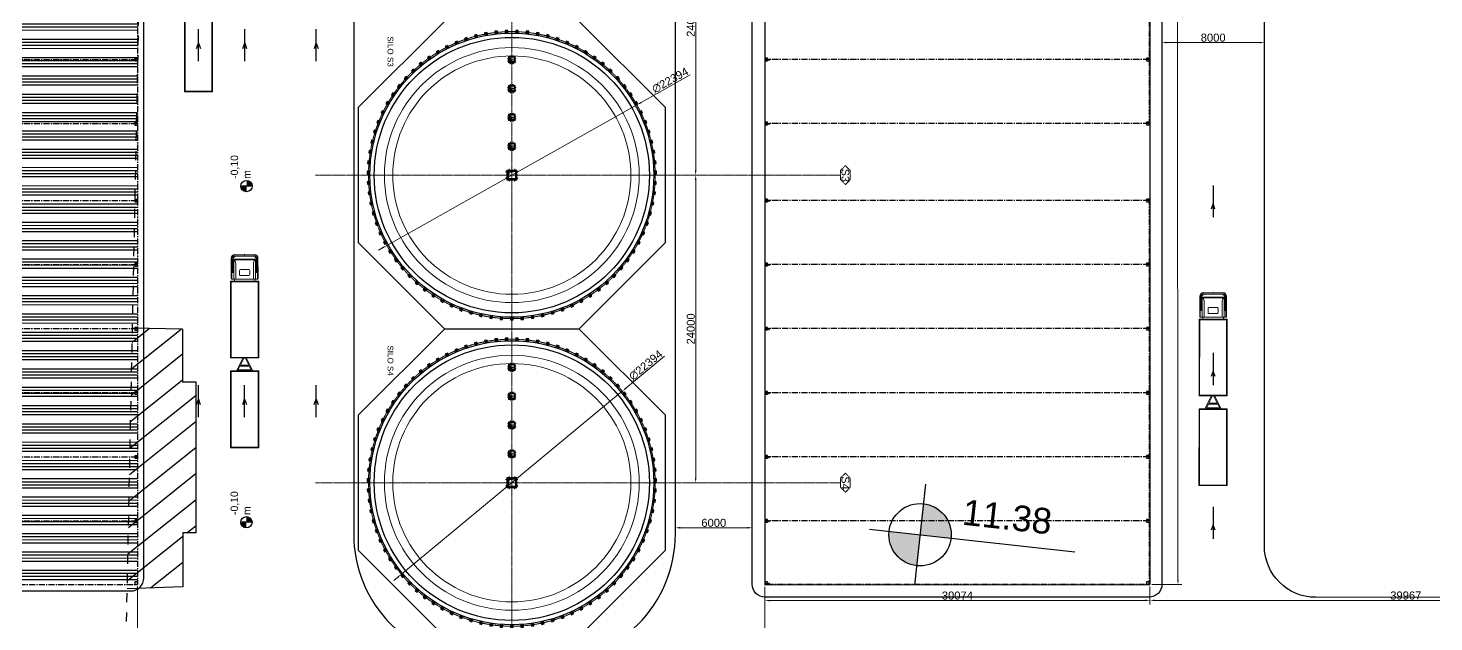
# Model space of a CAD drawing. Header units: millimetres. Extents: x 2640 to 417629, y -244569 to 49807.
# Drawn here: x 91749 to 201534, y -144789 to -98464 of the extents above; entities that cross this region are included whole.
import ezdxf

# ---------------------------------------------------------------- set-up
doc = ezdxf.new("R2010")
doc.units = ezdxf.units.MM
for name, pattern in [('AXES', [50.8, 31.75, -6.35, 6.35, -6.35]), ('CENTER', [50.8, 31.75, -6.35, 6.35, -6.35]), ('DASHED', [15, 7, -8]), ('HIDDEN', [9.525, 6.35, -3.175])]:
    doc.linetypes.add(name, pattern=pattern)
doc.layers.get('Defpoints').update_dxf_attribs({"lineweight": 9})
for name, color, linetype, lineweight in [('1-Footing', 3, 'Continuous', 30), ('1COM-Dimension-C-M', 140, 'Continuous', 18), ('1GEC-Concrete-C-M', 92, 'Continuous', 20), ('1GEC-Wall-C-M', 4, 'Continuous', 30), ('AXE', 1, 'CENTER', 30), ('Axis', 1, 'CENTER', 9), ('Camion_renault', 7, 'Continuous', 18), ('COTA', 140, 'Continuous', 18), ('DESSIN', 5, 'Continuous', 5), ('HATCH', 8, 'Continuous', 5), ('Hidden', 4, 'HIDDEN', 9), ('Maillage', 1, 'Continuous', 5), ('Steel Section', 35, 'Continuous', 13)]:
    doc.layers.add(name, color=color, linetype=linetype, lineweight=lineweight)
doc.layers.add('NIVEAU', color=7, linetype='Continuous')
doc.styles.add('ARIAL_BOLD', font='arial.ttf')
doc.styles.get("Standard").update_dxf_attribs({"font": 'arial.ttf'})
doc.styles.add('TT-1-100', font='arial.ttf', dxfattribs={"height": 300})
doc.styles.add('TT-1-75', font='arial.ttf', dxfattribs={"height": 225})
doc.dimstyles.new('ECHE 250', dxfattribs={"dimscale": 250, "dimtxt": 2.5, "dimasz": 1.5, "dimexe": 1.25, "dimexo": 0.625, "dimgap": 0.25, "dimtad": 1, "dimdec": 0, "dimtxsty": 'ARIAL_BOLD', "dimcen": 2.5, "dimclrd": 4, "dimclre": 4, "dimclrt": 6, "dimadec": 0, "dimazin": 0, "dimtfac": 1, "dimtdec": 0, "dimtmove": 0, "dimatfit": 3, "dimfxl": 1, "dimlwd": 13, "dimlwe": 13, "dimarcsym": 0})

# ---------------------------------------------------------------- blocks, each defined once
blk = doc.blocks.new('*D62')
at = {"color": 4, "lineweight": 13, "transparency": 16777216}
for p, q in [((77608, 6099), (79943, 6361)), ((79674, 5953), (90947, -94578)), ((88965, -95177), (91299, -94916))]:
    blk.add_line(p, q, dxfattribs=at)
at = {"color": 4, "transparency": 16777216}
for points in [[(79736, 5960), (79612, 5947), (79632, 6326)], [(91009, -94571), (90884, -94585), (90988, -94951)]]:
    blk.add_solid(points, dxfattribs=at)
at = {"layer": 'Defpoints', "color": 0, "transparency": 16777216}
for p in [(77453, 6082), (88810, -95195), (90988, -94951)]:
    blk.add_point(p, dxfattribs=at)
at = {"color": 6, "transparency": 16777216, "insert": (85906, -46202), "char_height": 625, "attachment_point": 5, "rotation": 276.39797, "style": 'ARIAL_BOLD'}
blk.add_mtext('101911', dxfattribs=at)
blk = doc.blocks.new('*D64')
at = {"color": 4, "lineweight": 13, "transparency": 16777216}
for p, q in [((128549, -90939), (128704, -92328)), ((128296, -92059), (89319, -96388)), ((88827, -95350), (88981, -96740))]:
    blk.add_line(p, q, dxfattribs=at)
at = {"color": 4, "transparency": 16777216}
for points in [[(128290, -91997), (128303, -92121), (128669, -92017)], [(89312, -96326), (89326, -96450), (88947, -96429)]]:
    blk.add_solid(points, dxfattribs=at)
at = {"layer": 'Defpoints', "color": 0, "transparency": 16777216}
for p in [(128532, -90783), (88810, -95195), (88947, -96429)]:
    blk.add_point(p, dxfattribs=at)
at = {"color": 6, "transparency": 16777216, "insert": (108766, -93844), "char_height": 625, "attachment_point": 5, "rotation": 6.33731, "style": 'ARIAL_BOLD'}
blk.add_mtext('39967', dxfattribs=at)
blk = doc.blocks.new('*D65')
at = {"color": 4, "lineweight": 13, "transparency": 16777216}
for p, q in [((88827, -95350), (88982, -96740)), ((88575, -96471), (59432, -99724)), ((58939, -98687), (59094, -100076))]:
    blk.add_line(p, q, dxfattribs=at)
at = {"color": 4, "transparency": 16777216}
for points in [[(88568, -96409), (88582, -96533), (88947, -96429)], [(59425, -99662), (59439, -99786), (59059, -99765)]]:
    blk.add_solid(points, dxfattribs=at)
at = {"layer": 'Defpoints', "color": 0, "transparency": 16777216}
for p in [(88810, -95195), (58921, -98531), (59059, -99765)]:
    blk.add_point(p, dxfattribs=at)
at = {"color": 6, "transparency": 16777216, "insert": (73961, -97718), "char_height": 625, "attachment_point": 5, "rotation": 6.36943, "style": 'ARIAL_BOLD'}
blk.add_mtext('30074', dxfattribs=at)
blk = doc.blocks.new('hangar 2')
h = blk.add_hatch()
h.set_pattern_fill('ANSI34', color=4, scale=75, angle=135)
h.paths.add_polyline_path([(14.5, -51050), (-185.5, -51050.1), (-185.5, -50950.1), (-14985.5, -50954.3), (-14984.1, -55954.3), (-184.1, -55950.1), (-184.1, -55850.1), (15.9, -55850)])
h.paths.add_polyline_path([(-14985.5, -50954.3), (-29785.5, -50958.5), (-29785.5, -51058.5), (-29985.5, -51058.5), (-29984.1, -55858.5), (-29784.1, -55858.5), (-29784.1, -55958.5), (-14984.1, -55954.3)])
h.paths.add_polyline_path([(-14984.1, -55954.3), (-29784.1, -55958.5), (-29784, -56058.5), (-29984, -56058.5), (-29982.7, -60858.5), (-29782.7, -60858.5), (-29782.6, -60958.5), (-14982.7, -60954.3)])
h.paths.add_polyline_path([(16, -56050), (-184, -56050.1), (-184.1, -55950.1), (-14984.1, -55954.3), (-14982.7, -60954.3), (-182.7, -60950.1), (-182.7, -60850.1), (17.3, -60850)])
h.paths.add_polyline_path([(17.4, -61050), (-182.6, -61050.1), (-182.7, -60950.1), (-14982.7, -60954.3), (-14981.2, -65954.3), (-181.2, -65950.1), (-181.3, -65850.1), (18.7, -65850)])
h.paths.add_polyline_path([(-14982.7, -60954.3), (-29782.6, -60958.5), (-29782.6, -61058.5), (-29982.6, -61058.5), (-29981.3, -65858.5), (-29781.3, -65858.5), (-29781.2, -65958.5), (-14981.2, -65954.3)])
h.paths.add_polyline_path([(-14981.2, -65954.3), (-29781.2, -65958.5), (-29781.2, -66058.5), (-29981.2, -66058.5), (-29979.5, -71858.5), (-29779.5, -71858.5), (-29779.5, -71958.5), (-14979.5, -71954.3)])
h.paths.add_polyline_path([(18.8, -66050), (-181.2, -66050.1), (-181.2, -65950.1), (-14981.2, -65954.3), (-14979.5, -71954.3), (-179.5, -71950.1), (-179.5, -71850.1), (20.5, -71850)])
h.paths.add_polyline_path([(20.5, -72050), (-179.5, -72050.1), (-179.5, -71950.1), (-14979.5, -71954.3), (-14978.1, -76954.3), (-178.1, -76950.1), (-178.1, -76850.1), (21.9, -76850)])
h.paths.add_polyline_path([(-14979.5, -71954.3), (-29779.5, -71958.5), (-29779.5, -72058.5), (-29979.5, -72058.5), (-29978.1, -76858.5), (-29778.1, -76858.5), (-29778.1, -76958.5), (-14978.1, -76954.3)])
h.paths.add_polyline_path([(-14978.1, -76954.3), (-29778.1, -76958.5), (-29778.1, -77058.5), (-29978.1, -77058.5), (-29976.7, -81858.5), (-29776.7, -81858.5), (-29776.7, -81958.5), (-14976.7, -81954.3)])
h.paths.add_polyline_path([(21.9, -77050), (-178.1, -77050.1), (-178.1, -76950.1), (-14978.1, -76954.3), (-14976.7, -81954.3), (-176.7, -81950.1), (-176.7, -81850.1), (23.3, -81850)])
h.paths.add_polyline_path([(23.4, -82050), (-176.6, -82050.1), (-176.7, -81950.1), (-14976.7, -81954.3), (-14975.2, -86954.3), (-175.3, -86950.1), (-175.3, -86850.1), (24.7, -86850)])
h.paths.add_polyline_path([(-14976.7, -81954.3), (-29776.7, -81958.5), (-29776.6, -82058.5), (-29976.6, -82058.5), (-29975.3, -86858.5), (-29775.3, -86858.5), (-29775.2, -86958.5), (-14975.2, -86954.3)])
h.paths.add_polyline_path([(-14975.2, -86954.3), (-29775.2, -86958.5), (-29775.2, -87058.5), (-29975.2, -87058.5), (-29973.9, -91858.5), (-29773.9, -91858.5), (-29773.8, -91958.5), (-14973.8, -91954.3)])
h.paths.add_polyline_path([(26.2, -92050), (-173.8, -92050.1), (-173.8, -91950.1), (-14973.8, -91954.3), (-14972.4, -96954.3), (-172.4, -96950.1), (-172.4, -96850.1), (27.6, -96850)])
h.paths.add_polyline_path([(24.8, -87050), (-175.2, -87050.1), (-175.3, -86950.1), (-14975.2, -86954.3), (-14973.8, -91954.3), (-173.8, -91950.1), (-173.9, -91850.1), (26.1, -91850)])
h.paths.add_polyline_path([(-14973.8, -91954.3), (-29773.8, -91958.5), (-29773.8, -92058.5), (-29973.8, -92058.5), (-29972.4, -96858.5), (-29772.4, -96858.5), (-29772.4, -96958.5), (-14972.4, -96954.3)])
h.paths.add_polyline_path([(-14972.4, -96954.3), (-29772.4, -96958.5), (-29772.4, -97058.5), (-29972.4, -97058.5), (-29971.1, -101708.5), (-29771.1, -101708.5), (-29771, -101908.5), (-14971, -101904.3)])
h.paths.add_polyline_path([(27.6, -97050), (-172.4, -97050.1), (-172.4, -96950.1), (-14972.4, -96954.3), (-14971, -101904.3), (-171, -101900.1), (-171.1, -101700.1), (28.9, -101700)])
for points in [[(-182.7, -60850.1), (-182.6, -61050.1), (17.4, -61050), (17.3, -60850)], [(-181.3, -65850.1), (-181.2, -66050.1), (18.8, -66050), (18.7, -65850)], [(-179.5, -71850.1), (-179.5, -72050.1), (20.5, -72050), (20.5, -71850)], [(-178.1, -76850.1), (-178.1, -77050.1), (21.9, -77050), (21.9, -76850)], [(-176.7, -81850.1), (-176.6, -82050.1), (23.4, -82050), (23.3, -81850)], [(-175.3, -86850.1), (-175.2, -87050.1), (24.8, -87050), (24.7, -86850)], [(-173.9, -91850.1), (-173.8, -92050.1), (26.2, -92050), (26.1, -91850)], [(-172.4, -96850.1), (-172.4, -97050.1), (27.6, -97050), (27.6, -96850)], [(-171.1, -101700.1), (-171, -101900.1), (29, -101900), (28.9, -101700)]]:
    blk.add_lwpolyline(points, close=True)
at = {"layer": 'AXE', "ltscale": 15}
for p, q in [((14.5, -50850), (18.8, -66050)), ((17.3, -60950), (-29982.6, -60958.5)), ((18.8, -65950), (-29981.2, -65958.5)), ((18.8, -66050), (20.5, -71850)), ((20.5, -71950), (-29979.5, -71958.5)), ((20.5, -71850), (29, -101900)), ((21.9, -76950), (-29978.1, -76958.5)), ((23.3, -81950), (-29976.7, -81958.5)), ((24.7, -86950), (-29975.2, -86958.5)), ((26.2, -91950), (-29973.8, -91958.5)), ((27.6, -96950), (-29972.4, -96958.5)), ((-29771, -101908.5), (-171, -101900.1))]:
    blk.add_line(p, q, dxfattribs=at)
blk = doc.blocks.new('cuadrado')
blk.add_line((0, 100), (0, -100))
blk.add_lwpolyline([(-100, -100), (100, -100), (100, 100), (-100, 100)], close=True)
blk = doc.blocks.new('*U81')
at = {"layer": 'Maillage', "linetype": 'CENTER', "lineweight": 0, "ltscale": 1.5}
for p, q in [((-100, 0), (100, 0)), ((0, 100), (0, -100))]:
    blk.add_line(p, q, dxfattribs=at)
at = {"layer": '1GEC-Wall-C-M', "rotation": 180}
blk.add_blockref('cuadrado', (0, 0), dxfattribs=at)
blk = doc.blocks.new('*U82')
at = {"layer": 'DESSIN', "color": 0, "linetype": 'ByBlock', "lineweight": -2, "transparency": 16777216}
for p, rotation in [((1069814, 167003), 107.5862068965482), ((1070593, 167219), 103.4482758620656), ((1071385, 167379), 99.31034482758304), ((1072187, 167481), 95.17241379310043), ((1072995, 167525), 91.03448275861791), ((1073803, 167510), 86.8965517241353), ((1074608, 167437), 82.75862068965277), ((1075406, 167306), 78.62068965517017), ((1076192, 167118), 74.48275862068755), ((1076963, 166874), 70.34482758620494), ((1067598, 166026), 119.9999999999961), ((1068313, 166405), 115.8620689655134), ((1069052, 166731), 111.7241379310308), ((1077714, 166575), 66.20689655172242), ((1078442, 166222), 62.06896551723987), ((1079142, 165818), 57.93103448275718), ((1065645, 164596), 132.4137931034444), ((1066261, 165120), 128.2758620689617), ((1066913, 165597), 124.137931034479), ((1079811, 165364), 53.7931034482744), ((1080446, 164863), 49.65517241379171), ((1065068, 164030), 136.551724137927), ((1081042, 164318), 45.51724137930901), ((1081598, 163731), 41.37931034482649), ((1064044, 162779), 144.8275862068922), ((1064533, 163423), 140.6896551724095), ((1082111, 163106), 37.24137931034377), ((1082576, 162445), 33.103448275861), ((1063211, 161395), 153.1034482758574), ((1063603, 162102), 148.9655172413747), ((1082993, 161752), 28.96551724137829), ((1062872, 160661), 157.24137931034), ((1083359, 161031), 24.82758620689567), ((1083672, 160285), 20.68965517241306), ((1062356, 159130), 165.5172413793052), ((1062586, 159905), 161.3793103448226), ((1083930, 159519), 16.55172413793043), ((1062182, 158340), 169.6551724137878), ((1084132, 158736), 12.41379310344793), ((1062065, 157540), 173.7931034482705), ((1084277, 157941), 8.27586206896533), ((1084365, 157137), 4.1379310344827), ((1062007, 156734), 177.9310344827531), ((1062007, 155925), 182.0689655172358), ((1062065, 155119), 186.2068965517186), ((1084277, 154718), 351.7241379310252), ((1084365, 155521), 355.8620689655078), ((1062182, 154319), 190.3448275862013), ((1084132, 153922), 347.5862068965425), ((1062356, 153529), 194.4827586206839), ((1062586, 152754), 198.6206896551666), ((1083930, 153140), 343.4482758620598), ((1062872, 151998), 202.7586206896495), ((1083359, 151628), 335.1724137930946), ((1083672, 152373), 339.3103448275773), ((1063211, 151264), 206.8965517241321), ((1063603, 150557), 211.0344827586148), ((1082993, 150907), 331.0344827586121), ((1064044, 149880), 215.1724137930973), ((1064533, 149236), 219.3103448275799), ((1082111, 149553), 322.7586206896468), ((1082576, 150214), 326.8965517241293), ((1065068, 148629), 223.4482758620625), ((1081042, 148341), 314.4827586206814), ((1081598, 148928), 318.6206896551641), ((1065645, 148063), 227.5862068965452), ((1066261, 147539), 231.7241379310279), ((1066913, 147062), 235.8620689655107), ((1079811, 147295), 306.2068965517164), ((1080446, 147796), 310.344827586199), ((1067598, 146633), 239.9999999999934), ((1068313, 146254), 244.1379310344761), ((1069052, 145928), 248.2758620689586), ((1077714, 146084), 293.7931034482684), ((1078442, 146437), 297.9310344827509), ((1079142, 146841), 302.0689655172338), ((1069814, 145656), 252.4137931034414), ((1070593, 145439), 256.551724137924), ((1071385, 145280), 260.6896551724068), ((1072187, 145178), 264.8275862068895), ((1072995, 145134), 268.9655172413721), ((1073803, 145149), 273.1034482758549), ((1074608, 145222), 277.2413793103375), ((1075406, 145353), 281.3793103448202), ((1076192, 145541), 285.5172413793028), ((1076963, 145785), 289.6551724137857)]:
    blk.add_blockref('*U81', p, dxfattribs=dict(at, rotation=rotation))
blk.add_blockref('*U81', (1084394, 156329), dxfattribs=at)
blk = doc.blocks.new('*U75')
at = {"layer": 'Maillage', "linetype": 'CENTER', "lineweight": 0, "ltscale": 1.5}
for p, q in [((-100, 0), (100, 0)), ((0, 100), (0, -100))]:
    blk.add_line(p, q, dxfattribs=at)
at = {"layer": '1GEC-Wall-C-M', "rotation": 180}
blk.add_blockref('cuadrado', (0, 0), dxfattribs=at)
blk = doc.blocks.new('*U76')
at = {"layer": 'DESSIN', "color": 0, "linetype": 'ByBlock', "lineweight": -2, "transparency": 16777216}
for p, rotation in [((1069814, 167003), 107.5862068965482), ((1070593, 167219), 103.4482758620656), ((1071385, 167379), 99.31034482758304), ((1072187, 167481), 95.17241379310043), ((1072995, 167525), 91.03448275861791), ((1073803, 167510), 86.8965517241353), ((1074608, 167437), 82.75862068965277), ((1075406, 167306), 78.62068965517017), ((1076192, 167118), 74.48275862068755), ((1076963, 166874), 70.34482758620494), ((1067598, 166026), 119.9999999999961), ((1068313, 166405), 115.8620689655134), ((1069052, 166731), 111.7241379310308), ((1077714, 166575), 66.20689655172242), ((1078442, 166222), 62.06896551723987), ((1079142, 165818), 57.93103448275718), ((1065645, 164596), 132.4137931034444), ((1066261, 165120), 128.2758620689617), ((1066913, 165597), 124.137931034479), ((1079811, 165364), 53.7931034482744), ((1080446, 164863), 49.65517241379171), ((1065068, 164030), 136.551724137927), ((1081042, 164318), 45.51724137930901), ((1081598, 163731), 41.37931034482649), ((1064044, 162779), 144.8275862068922), ((1064533, 163423), 140.6896551724095), ((1082111, 163106), 37.24137931034377), ((1082576, 162445), 33.103448275861), ((1063211, 161395), 153.1034482758574), ((1063603, 162102), 148.9655172413747), ((1082993, 161752), 28.96551724137829), ((1062872, 160661), 157.24137931034), ((1083359, 161031), 24.82758620689567), ((1083672, 160285), 20.68965517241306), ((1062356, 159130), 165.5172413793052), ((1062586, 159905), 161.3793103448226), ((1083930, 159519), 16.55172413793043), ((1062182, 158340), 169.6551724137878), ((1084132, 158736), 12.41379310344793), ((1062065, 157540), 173.7931034482705), ((1084277, 157941), 8.27586206896533), ((1084365, 157137), 4.1379310344827), ((1062007, 156734), 177.9310344827531), ((1062007, 155925), 182.0689655172358), ((1062065, 155119), 186.2068965517186), ((1084277, 154718), 351.7241379310252), ((1084365, 155521), 355.8620689655078), ((1062182, 154319), 190.3448275862013), ((1084132, 153922), 347.5862068965425), ((1062356, 153529), 194.4827586206839), ((1062586, 152754), 198.6206896551666), ((1083930, 153140), 343.4482758620598), ((1062872, 151998), 202.7586206896495), ((1083359, 151628), 335.1724137930946), ((1083672, 152373), 339.3103448275773), ((1063211, 151264), 206.8965517241321), ((1063603, 150557), 211.0344827586148), ((1082993, 150907), 331.0344827586121), ((1064044, 149880), 215.1724137930973), ((1064533, 149236), 219.3103448275799), ((1082111, 149553), 322.7586206896468), ((1082576, 150214), 326.8965517241293), ((1065068, 148629), 223.4482758620625), ((1081042, 148341), 314.4827586206814), ((1081598, 148928), 318.6206896551641), ((1065645, 148063), 227.5862068965452), ((1066261, 147539), 231.7241379310279), ((1066913, 147062), 235.8620689655107), ((1079811, 147295), 306.2068965517164), ((1080446, 147796), 310.344827586199), ((1067598, 146633), 239.9999999999934), ((1068313, 146254), 244.1379310344761), ((1069052, 145928), 248.2758620689586), ((1077714, 146084), 293.7931034482684), ((1078442, 146437), 297.9310344827509), ((1079142, 146841), 302.0689655172338), ((1069814, 145656), 252.4137931034414), ((1070593, 145439), 256.551724137924), ((1071385, 145280), 260.6896551724068), ((1072187, 145178), 264.8275862068895), ((1072995, 145134), 268.9655172413721), ((1073803, 145149), 273.1034482758549), ((1074608, 145222), 277.2413793103375), ((1075406, 145353), 281.3793103448202), ((1076192, 145541), 285.5172413793028), ((1076963, 145785), 289.6551724137857)]:
    blk.add_blockref('*U75', p, dxfattribs=dict(at, rotation=rotation))
blk.add_blockref('*U75', (1084394, 156329), dxfattribs=at)
blk = doc.blocks.new('A$C16EC08FB')
at = {"layer": 'Axis', "ltscale": 0.2}
blk.add_line((0, -45), (0, 96), dxfattribs=at)
at = {"layer": 'Hidden', "ltscale": 0.25}
for p, q in [((-20, -45), (-20, 47)), ((-20, 47), (0, 47)), ((-20, 37), (0, 37)), ((-20, 31), (20, 31)), ((0, 31), (0, 65)), ((0, 65), (20, 65)), ((0, 62), (20, 62)), ((20, -45), (20, 65))]:
    blk.add_line(p, q, dxfattribs=at)
blk = doc.blocks.new('A$C3AE8779B')
at = {"layer": 'HATCH', "lineweight": 0}
h = blk.add_hatch(dxfattribs=at)
h.set_pattern_fill('DOTS', color=256, scale=200)
h.set_pattern_definition([(0, (-1009830.216, -163579.804), (6.25, 12.5), [0, -12.5])])
h.paths.add_polyline_path([(60, 654), (133, 148), (669, 75), (60, 75)])
at = {"layer": '1GEC-Concrete-C-M', "lineweight": 13}
blk.add_line((0, 0), (700, 0), dxfattribs=at)
at = {"layer": 'COTA', "lineweight": 13}
blk.add_lwpolyline([(0, 700), (700, 700), (700, 0), (0, 0)], close=True, dxfattribs=at)
at = {"layer": 'HATCH', "lineweight": 0}
blk.add_lwpolyline([(60, 654), (133, 148), (669, 75), (60, 75)], close=True, dxfattribs=at)
at = {"layer": 'Hidden', "lineweight": 13, "ltscale": 0.5}
blk.add_lwpolyline([(-5, -5), (705, -5), (705, 705), (-5, 705)], close=True, dxfattribs=at)
at = {"layer": 'Steel Section', "lineweight": 13}
for p, q in [((0, 700), (-50, 750)), ((-50, -50), (0, 0))]:
    blk.add_line(p, q, dxfattribs=at)
for points in [[(-50, -50), (750, -50), (750, 750), (-50, 750)], [(0, 0), (700, 0), (700, 700), (0, 700)]]:
    blk.add_lwpolyline(points, close=True, dxfattribs=at)
at = {"layer": '1COM-Dimension-C-M', "lineweight": 13, "xscale": -1}
for p, rotation in [((-50, 574), 90), ((90, -50), 180), ((590, -50), 180)]:
    blk.add_blockref('A$C16EC08FB', p, dxfattribs=dict(at, rotation=rotation))
at = {"layer": '1COM-Dimension-C-M', "lineweight": 0, "xscale": -1, "rotation": 90}
blk.add_blockref('A$C16EC08FB', (-50, 152), dxfattribs=at)
at = {"layer": '1COM-Dimension-C-M', "lineweight": 13}
for p in [(90, 750), (590, 750)]:
    blk.add_blockref('A$C16EC08FB', p, dxfattribs=at)
at = {"layer": '1COM-Dimension-C-M', "lineweight": 13, "rotation": 270}
for p in [(750, 574), (750, 152)]:
    blk.add_blockref('A$C16EC08FB', p, dxfattribs=at)
blk = doc.blocks.new('A$C21FA10A6')
at = {"layer": 'HATCH', "lineweight": 0}
h = blk.add_hatch(dxfattribs=at)
h.set_pattern_fill('DOTS', color=256, scale=200)
h.set_pattern_definition([(0, (-1009880.216, -163629.804), (6.25, 12.5), [0, -12.5])])
h.paths.add_polyline_path([(60, 349), (108, 116), (375, 75), (60, 75)])
at = {"layer": '1GEC-Concrete-C-M', "lineweight": 13}
blk.add_line((0, 0), (400, 0), dxfattribs=at)
at = {"layer": 'COTA', "lineweight": 13}
blk.add_lwpolyline([(0, 400), (400, 400), (400, 0), (0, 0)], close=True, dxfattribs=at)
blk.add_lwpolyline([(0, 400), (400, 400), (400, 0), (0, 0)], close=True, dxfattribs=at)
at = {"layer": 'HATCH', "lineweight": 0}
blk.add_lwpolyline([(60, 349), (108, 116), (375, 75), (60, 75)], close=True, dxfattribs=at)
at = {"layer": 'Hidden', "lineweight": 13, "ltscale": 0.5}
blk.add_lwpolyline([(-5, -5), (405, -5), (405, 405), (-5, 405)], close=True, dxfattribs=at)
at = {"layer": 'Steel Section', "lineweight": 13}
for p, q in [((0, 400), (-50, 450)), ((-50, -50), (0, 0))]:
    blk.add_line(p, q, dxfattribs=at)
for points in [[(-50, -50), (450, -50), (450, 450), (-50, 450)], [(0, 0), (400, 0), (400, 400), (0, 400)]]:
    blk.add_lwpolyline(points, close=True, dxfattribs=at)
at = {"layer": '1COM-Dimension-C-M', "lineweight": 13, "xscale": -1}
for p, rotation in [((-50, 311), 90), ((-50, 95), 90), ((90, -50), 180), ((290, -50), 180)]:
    blk.add_blockref('A$C16EC08FB', p, dxfattribs=dict(at, rotation=rotation))
at = {"layer": '1COM-Dimension-C-M', "lineweight": 13}
for p in [(90, 450), (290, 450)]:
    blk.add_blockref('A$C16EC08FB', p, dxfattribs=at)
at = {"layer": '1COM-Dimension-C-M', "lineweight": 13, "rotation": 270}
for p in [(450, 311), (450, 95)]:
    blk.add_blockref('A$C16EC08FB', p, dxfattribs=at)
blk = doc.blocks.new('ssdd')
for centre in [(2211109, -101484, 0), (2235109, -101484, 0)]:
    blk.add_circle(centre, 11084)
at = {"layer": '1-Footing', "ltscale": 1.5, "elevation": 0}
for points in [[(2216375, -89494), (2205842, -89494), (2199119, -96217), (2199119, -106750), (2205842, -113474), (2216375, -113474), (2223099, -106750), (2223099, -96217)], [(2240375, -89494), (2229842, -89494), (2223119, -96217), (2223119, -106750), (2229842, -113474), (2240375, -113474), (2247099, -106750), (2247099, -96217)]]:
    blk.add_lwpolyline(points, close=True, dxfattribs=at)
at = {"layer": '1-Footing', "ltscale": 1.5}
for centre in [(2211109, -101484, 0), (2235109, -101484, 0)]:
    blk.add_circle(centre, 10750, dxfattribs=at)
at = {"layer": '1-Footing', "lineweight": 15, "ltscale": 1.5}
for centre, radius in [((2211109, -101484, 0), 9950), ((2211109, -101484, 0), 9300), ((2235109, -101484, 0), 9950), ((2235109, -101484, 0), 9300)]:
    blk.add_circle(centre, radius, dxfattribs=at)
at = {"layer": '1GEC-Wall-C-M'}
for points in [[(2201909, -101683), (2202309, -101683), (2202309, -101283), (2201909, -101283)], [(2204159, -101683), (2204559, -101683), (2204559, -101283), (2204159, -101283)], [(2206409, -101683), (2206809, -101683), (2206809, -101283), (2206409, -101283)], [(2208659, -101683), (2209059, -101683), (2209059, -101283), (2208659, -101283)], [(2211459, -101834), (2210759, -101834), (2210759, -101134), (2211459, -101134)], [(2211409, -101784), (2210809, -101784), (2210809, -101184), (2211409, -101184)]]:
    blk.add_lwpolyline(points, close=True, dxfattribs=at)
at = {"layer": '1GEC-Wall-C-M', "elevation": 0}
for points in [[(2225909, -101683), (2226309, -101683), (2226309, -101283), (2225909, -101283)], [(2228159, -101683), (2228559, -101683), (2228559, -101283), (2228159, -101283)], [(2230409, -101683), (2230809, -101683), (2230809, -101283), (2230409, -101283)], [(2232659, -101683), (2233059, -101683), (2233059, -101283), (2232659, -101283)], [(2235459, -101834), (2234759, -101834), (2234759, -101134), (2235459, -101134)], [(2235409, -101784), (2234809, -101784), (2234809, -101184), (2235409, -101184)]]:
    blk.add_lwpolyline(points, close=True, dxfattribs=at)
at = {"layer": 'Maillage', "linetype": 'CENTER', "lineweight": 0, "ltscale": 1.5}
for p, q in [((2210367, -75432, 0), (2210742, -75057, 0)), ((2210742, -75807, 0), (2210367, -75432, 0)), ((2210742, -75057, 0), (2211475, -75057, 0)), ((2211850, -75432, 0), (2211475, -75057, 0)), ((2211475, -75807, 0), (2211850, -75432, 0)), ((2234367, -75431, 0), (2234742, -75056, 0)), ((2234742, -75806, 0), (2234367, -75431, 0)), ((2234742, -75056, 0), (2235476, -75056, 0)), ((2235851, -75431, 0), (2235476, -75056, 0)), ((2235476, -75806, 0), (2235851, -75431, 0)), ((2210742, -75807, 0), (2211475, -75807, 0)), ((2211109, -116819, 0), (2211109, -75807, 0)), ((2234742, -75806, 0), (2235476, -75806, 0)), ((2235109, -116818, 0), (2235109, -75806, 0)), ((2144227, -101484), (2248649, -101484)), ((2202109, -101783), (2202109, -101183)), ((2204359, -101783), (2204359, -101183)), ((2206609, -101783), (2206609, -101183)), ((2208859, -101783), (2208859, -101183)), ((2226109, -101783, 0), (2226109, -101183, 0)), ((2228359, -101783, 0), (2228359, -101183, 0)), ((2230609, -101783, 0), (2230609, -101183, 0)), ((2232859, -101783, 0), (2232859, -101183, 0))]:
    blk.add_line(p, q, dxfattribs=at)
for centre in [(2211109, -101484), (2235109, -101484)]:
    blk.add_circle(centre, 11197, dxfattribs=at)
at = {"layer": 'DESSIN'}
for name, p in [('*U82', (1137912, -257813)), ('*U76', (1161912, -257813)), ('A$C3AE8779B', (2210759, -101834, 0)), ('A$C3AE8779B', (2234759, -101834, 0))]:
    blk.add_blockref(name, p, dxfattribs=at)
at = {"layer": 'DESSIN', "xscale": -1, "rotation": 359.9999999999888}
for p in [(2202309, -101683), (2204559, -101683), (2206809, -101683), (2209059, -101683), (2226309, -101683, 0), (2228559, -101683, 0), (2230809, -101683, 0), (2233059, -101683, 0)]:
    blk.add_blockref('A$C21FA10A6', p, dxfattribs=at)
at = {"color": 6, "char_height": 450, "attachment_point": 5, "style": 'TT-1-75'}
for s, insert in [('{\\C32;SILO S3}', (2201464, -110965, -1241)), ('{\\C32;SILO S4}', (2225578, -110965, -1241))]:
    blk.add_mtext(s, dxfattribs=dict(at, insert=insert))
at = {"layer": 'Maillage', "linetype": 'CENTER', "lineweight": 0, "ltscale": 1.5, "style": 'TT-1-100'}
for s, p in [('S3', (2210617, -75734, 0)), ('S4', (2234617, -75733, 0))]:
    blk.add_text(s, height=600, dxfattribs=at).set_placement(p)
blk = doc.blocks.new('IPE300')
at = {"layer": 'AXE'}
blk.add_line((46843, 27726), (46843, 28026), dxfattribs=at)
at = {"layer": 'DESSIN'}
for p, q in [((46768, 28016), (46768, 28026)), ((46768, 28026), (46918, 28026)), ((46768, 28016), (46828, 28016)), ((46768, 27726), (46768, 27737)), ((46768, 27737), (46828, 27737)), ((46768, 27726), (46918, 27726)), ((46840, 27749), (46840, 28004)), ((46847, 27749), (46847, 28004)), ((46859, 28016), (46918, 28016)), ((46859, 27737), (46918, 27737)), ((46918, 28016), (46918, 28026)), ((46918, 27726), (46918, 27737))]:
    blk.add_line(p, q, dxfattribs=at)
for centre, start, end in [((46828, 28004), 0, 90), ((46828, 27749), 270, 0), ((46859, 28004), 90, 180), ((46859, 27749), 180, 270)]:
    blk.add_arc(centre, 12, start, end, dxfattribs=at)
blk = doc.blocks.new('*D52')
at = {"color": 4, "lineweight": 13, "transparency": 16777216}
for p, q in [((149284, -142084), (149284, -148665)), ((129524, -147634), (129524, -148665)), ((129899, -148352), (148909, -148352))]:
    blk.add_line(p, q, dxfattribs=at)
at = {"color": 4, "transparency": 16777216}
for points in [[(129899, -148290), (129899, -148415), (129524, -148352)], [(148909, -148290), (148909, -148415), (149284, -148352)]]:
    blk.add_solid(points, dxfattribs=at)
at = {"layer": 'Defpoints', "color": 0, "transparency": 16777216}
for p in [(149284, -141928), (129524, -147478), (149284, -148352)]:
    blk.add_point(p, dxfattribs=at)
at = {"color": 6, "transparency": 16777216, "insert": (139404, -147971), "char_height": 625, "attachment_point": 5, "style": 'ARIAL_BOLD'}
blk.add_mtext('19760', dxfattribs=at)
blk = doc.blocks.new('*D30')
at = {"color": 4, "lineweight": 13, "transparency": 16777216}
for p, q in [((141453, -124067), (138440, -126561)), ((120897, -141076), (138151, -126800)), ((120608, -141315), (120319, -141554))]:
    blk.add_line(p, q, dxfattribs=at)
at = {"color": 4, "transparency": 16777216}
for points in [[(138400, -126513), (138480, -126609), (138151, -126800)], [(120568, -141267), (120648, -141363), (120897, -141076)]]:
    blk.add_solid(points, dxfattribs=at)
at = {"layer": 'Defpoints', "color": 0, "transparency": 16777216}
for p in [(138151, -126800), (120897, -141076)]:
    blk.add_point(p, dxfattribs=at)
at = {"color": 6, "transparency": 16777216, "insert": (139984, -124765), "char_height": 625, "attachment_point": 5, "rotation": 39.60464, "style": 'ARIAL_BOLD'}
blk.add_mtext('∅22394', dxfattribs=at)
blk = doc.blocks.new('*D31')
at = {"color": 4, "lineweight": 13, "transparency": 16777216}
for p, q in [((143462, -102111), (139614, -104272)), ((119761, -115421), (139287, -104455)), ((119434, -115604), (119107, -115788))]:
    blk.add_line(p, q, dxfattribs=at)
at = {"color": 4, "transparency": 16777216}
for points in [[(139583, -104217), (139644, -104326), (139287, -104455)], [(119404, -115550), (119465, -115659), (119761, -115421)]]:
    blk.add_solid(points, dxfattribs=at)
at = {"layer": 'Defpoints', "color": 0, "transparency": 16777216}
for p in [(139287, -104455), (119761, -115421)]:
    blk.add_point(p, dxfattribs=at)
at = {"color": 6, "transparency": 16777216, "insert": (141891, -102535), "char_height": 625, "attachment_point": 5, "rotation": 29.31788, "style": 'ARIAL_BOLD'}
blk.add_mtext('∅22394', dxfattribs=at)
blk = doc.blocks.new('*D29')
at = {"color": 4, "lineweight": 13, "transparency": 16777216}
for p, q in [((142858, -85933), (144196, -85933)), ((143883, -86308), (143883, -109558)), ((142858, -109933), (144196, -109933))]:
    blk.add_line(p, q, dxfattribs=at)
at = {"color": 4, "transparency": 16777216}
for points in [[(143821, -86308), (143946, -86308), (143883, -85933)], [(143821, -109558), (143946, -109558), (143883, -109933)]]:
    blk.add_solid(points, dxfattribs=at)
at = {"layer": 'Defpoints', "color": 0, "transparency": 16777216}
for p in [(142702, -85933, 0), (142702, -109933, 0), (143883, -109933)]:
    blk.add_point(p, dxfattribs=at)
at = {"color": 6, "transparency": 16777216, "insert": (143502, -97933), "char_height": 625, "attachment_point": 5, "rotation": 90, "style": 'ARIAL_BOLD'}
blk.add_mtext('24000', dxfattribs=at)
blk = doc.blocks.new('*D26')
at = {"color": 4, "lineweight": 13, "transparency": 16777216}
for p, q in [((142858, -109933), (144196, -109933)), ((143883, -110308), (143883, -133558)), ((142858, -133933), (144196, -133933))]:
    blk.add_line(p, q, dxfattribs=at)
at = {"color": 4, "transparency": 16777216}
for points in [[(143821, -110308), (143946, -110308), (143883, -109933)], [(143821, -133558), (143946, -133558), (143883, -133933)]]:
    blk.add_solid(points, dxfattribs=at)
at = {"layer": 'Defpoints', "color": 0, "transparency": 16777216}
for p in [(142702, -109933, 0), (142702, -133933, 0), (143883, -133933)]:
    blk.add_point(p, dxfattribs=at)
at = {"color": 6, "transparency": 16777216, "insert": (143502, -121933), "char_height": 625, "attachment_point": 5, "rotation": 90, "style": 'ARIAL_BOLD'}
blk.add_mtext('24000', dxfattribs=at)
blk = doc.blocks.new('hangar')
for points in [[(60850, 29800), (61050, 29800), (61050, 30000), (60850, 30000)], [(65850, 29800), (66050, 29800), (66050, 30000), (65850, 30000)], [(71850, 29800), (72050, 29800), (72050, 30000), (71850, 30000)], [(76850, 29800), (77050, 29800), (77050, 30000), (76850, 30000)], [(81850, 29800), (82050, 29800), (82050, 30000), (81850, 30000)], [(86850, 29800), (87050, 29800), (87050, 30000), (86850, 30000)], [(91850, 29800), (92050, 29800), (92050, 30000), (91850, 30000)], [(96850, 29800), (97050, 29800), (97050, 30000), (96850, 30000)], [(101700, 29800), (101900, 29800), (101900, 30000), (101700, 30000)], [(60850, 0), (61050, 0), (61050, 200), (60850, 200)], [(65850, 0), (66050, 0), (66050, 200), (65850, 200)], [(71850, 0), (72050, 0), (72050, 200), (71850, 200)], [(76850, 0), (77050, 0), (77050, 200), (76850, 200)], [(81850, 0), (82050, 0), (82050, 200), (81850, 200)], [(86850, 0), (87050, 0), (87050, 200), (86850, 200)], [(91850, 0), (92050, 0), (92050, 200), (91850, 200)], [(96850, 0), (97050, 0), (97050, 200), (96850, 200)], [(101700, 0), (101900, 0), (101900, 200), (101700, 200)]]:
    blk.add_lwpolyline(points, close=True)
at = {"layer": 'AXE', "ltscale": 15}
for p, q in [((35850, 30000), (66050, 30000)), ((60950, 30000), (60950, 0)), ((65950, 30000), (65950, 0)), ((71850, 30000), (101900, 30000)), ((71950, 30000), (71950, 0)), ((76950, 30000), (76950, 0)), ((81950, 30000), (81950, 0)), ((86950, 30000), (86950, 0)), ((91950, 30000), (91950, 0)), ((96950, 30000), (96950, 0)), ((101900, 200), (101900, 29800)), ((66050, 0), (35850, 0)), ((101700, 0), (71850, 0))]:
    blk.add_line(p, q, dxfattribs=at)
blk = doc.blocks.new('cc')
at = {"layer": 'Camion_renault', "color": 146}
for p, q in [((-13000, 1100), (-13000, 805)), ((-13000, 1100), (-7000, 1100)), ((-7000, 1100), (-7000, 115)), ((-6000, 1100), (0, 1100)), ((-6000, 1100), (-6000, 639)), ((0, 1100), (0, -1100)), ((-13000, 805), (-13000, -805)), ((-12950, 1050), (-7050, 1050)), ((-12950, 1050), (-12950, -1050)), ((-7050, 1050), (-7050, -1050)), ((-7000, 115), (-6000, 639)), ((-7000, 36), (-6440, 329)), ((-7000, 115), (-7000, 36)), ((-7000, 36), (-7000, -36)), ((-6440, 0), (-6440, 329)), ((-6370, 366), (-6070, 523)), ((-6370, 0), (-6370, 366)), ((-6070, 0), (-6070, 523)), ((-6000, -639), (-6000, 639)), ((-5950, 1050), (-5950, -1050)), ((-5950, 1050), (-50, 1050)), ((-50, 1050), (-50, -1050)), ((-13000, -805), (-13000, -1100)), ((-12950, -1050), (-7050, -1050)), ((-7000, -36), (-6440, -330)), ((-7000, -36), (-7000, -115)), ((-7000, -115), (-6000, -639)), ((-7000, -115), (-7000, -1100)), ((-6440, 0), (-6440, -330)), ((-6370, 0), (-6370, -366)), ((-6370, -366), (-6070, -523)), ((-6070, 0), (-6070, -523)), ((-6000, -639), (-6000, -1100)), ((-5950, -1050), (-50, -1050)), ((-13000, -1100), (-7000, -1100)), ((-6000, -1100), (0, -1100))]:
    blk.add_line(p, q, dxfattribs=at)
at = {"layer": 'Camion_renault', "color": 96}
for p, q in [((-15082, 774), (-15105, 0)), ((-14998, 720), (-15019, -6)), ((-14998, -720), (-15019, 6)), ((-14918, 713), (-14939, -8)), ((-14918, -714), (-14939, 8)), ((-14779, 1042), (-14139, 1042)), ((-14698, 799), (-14698, 0)), ((-14676, 874), (-14695, 903)), ((-14235, 997), (-14692, 987)), ((-14598, 849), (-14692, 987)), ((-14648, 799), (-14648, 0)), ((-14567, 893), (-14602, 944)), ((-13140, 849), (-14598, 849)), ((-13693, 959), (-14594, 959)), ((-13693, 879), (-14542, 879)), ((-13140, 697), (-14335, 697)), ((-14139, 1042), (-14235, 997)), ((-13190, 1004), (-14235, 997)), ((-14120, 1051), (-14139, 1042)), ((-13190, 1047), (-14120, 1051)), ((-13891, 328), (-13891, -328)), ((-13506, 396), (-13823, 396)), ((-13663, 909), (-13663, 929)), ((-13438, 328), (-13438, -328)), ((-13140, 997), (-13140, 805)), ((-13140, 805), (-13000, 805)), ((-13140, 805), (-13140, 0)), ((-15082, -775), (-15105, 0)), ((-14779, -1042), (-14139, -1042)), ((-14698, -800), (-14698, 0)), ((-14676, -875), (-14695, -903)), ((-14598, -850), (-14692, -988)), ((-14235, -997), (-14692, -988)), ((-14648, -800), (-14648, 0)), ((-14567, -893), (-14602, -944)), ((-13140, -850), (-14598, -850)), ((-13693, -960), (-14594, -960)), ((-13693, -880), (-14542, -880)), ((-13140, -697), (-14335, -697)), ((-13190, -1004), (-14235, -997)), ((-14139, -1042), (-14235, -997)), ((-14120, -1051), (-14139, -1042)), ((-13190, -1047), (-14120, -1051)), ((-13506, -396), (-13823, -396)), ((-13663, -910), (-13663, -930)), ((-13140, -805), (-13140, 0)), ((-13140, -997), (-13140, -805)), ((-13140, -805), (-13000, -805))]:
    blk.add_line(p, q, dxfattribs=at)
for centre, radius, start, end in [((-14779, 736), 306, 90.00001, 172.88986), ((-14695, 682), 306, 89.52896, 172.88986), ((-14695, 682), 226, 92.34966, 171.95363), ((-14703, 897), 10, 34.13583, 92.34966), ((-14598, 799), 100, 141.01673, 180), ((-14684, 869), 10, 321.01673, 34.13583), ((-14598, 799), 50, 90, 180), ((-14333, 1232), 535, 233.9383, 269.83085), ((-14594, 949), 10, 90, 214.13583), ((-14542, 909), 30, 214.13583, 270), ((-13823, 328), 67.9, 90, 180), ((-13693, 929), 30, 0, 90), ((-13693, 909), 30, 270, 0), ((-13506, 328), 67.9, 0, 90), ((-13190, 997), 50, 0, 89.77897), ((-13190, 954), 50, 0, 90.34272), ((-14779, -737), 306, 187.11014, 269.99999), ((-14695, -682), 306, 187.11014, 270.47104), ((-14695, -682), 226, 188.04637, 267.65034), ((-14703, -898), 10, 267.65034, 325.86417), ((-14598, -800), 100, 180, 218.98327), ((-14684, -869), 10, 325.86417, 38.98327), ((-14333, -1233), 535, 90.16915, 126.0617), ((-14598, -800), 50, 180, 270), ((-14594, -950), 10, 145.86417, 270), ((-14542, -910), 30, 90, 145.86417), ((-13823, -328), 67.9, 180, 270), ((-13693, -910), 30, 0, 90), ((-13693, -930), 30, 270, 0), ((-13506, -328), 67.9, 270, 0), ((-13190, -954), 50, 269.65728, 0), ((-13190, -997), 50, 270.22103, 0)]:
    blk.add_arc(centre, radius, start, end, dxfattribs=at)
blk = doc.blocks.new('*D66')
at = {"color": 4, "lineweight": 13, "transparency": 16777216}
for p, q in [((180297, -98869), (180297, -99904)), ((187922, -99591), (180672, -99591)), ((188297, -98869), (188297, -99904))]:
    blk.add_line(p, q, dxfattribs=at)
at = {"color": 4, "transparency": 16777216}
for points in [[(180672, -99529), (180672, -99654), (180297, -99591)], [(187922, -99529), (187922, -99654), (188297, -99591)]]:
    blk.add_solid(points, dxfattribs=at)
at = {"layer": 'Defpoints', "color": 0, "transparency": 16777216}
for p in [(180297, -98713), (188297, -98713), (180297, -99591)]:
    blk.add_point(p, dxfattribs=at)
at = {"color": 6, "transparency": 16777216, "insert": (184297, -99209), "char_height": 625, "attachment_point": 5, "style": 'ARIAL_BOLD'}
blk.add_mtext('8000', dxfattribs=at)
blk = doc.blocks.new('*D69')
at = {"color": 4, "lineweight": 13, "transparency": 16777216}
for p, q in [((100283, -142032), (100283, -148665)), ((129524, -147634), (129524, -148665)), ((129149, -148352), (100658, -148352))]:
    blk.add_line(p, q, dxfattribs=at)
at = {"color": 4, "transparency": 16777216}
for points in [[(100658, -148290), (100658, -148415), (100283, -148352)], [(129149, -148290), (129149, -148415), (129524, -148352)]]:
    blk.add_solid(points, dxfattribs=at)
at = {"layer": 'Defpoints', "color": 0, "transparency": 16777216}
for p in [(100283, -141876), (129524, -147478), (100283, -148352)]:
    blk.add_point(p, dxfattribs=at)
at = {"color": 6, "transparency": 16777216, "insert": (114904, -147971), "char_height": 625, "attachment_point": 5, "style": 'ARIAL_BOLD'}
blk.add_mtext('29240', dxfattribs=at)
blk = doc.blocks.new('*D90')
at = {"color": 4, "lineweight": 13, "transparency": 16777216}
for p, q in [((142297, -137777), (142297, -137135)), ((148297, -137777), (148297, -137135)), ((142672, -137448), (147922, -137448))]:
    blk.add_line(p, q, dxfattribs=at)
at = {"color": 4, "transparency": 16777216}
for points in [[(142672, -137385), (142672, -137510), (142297, -137448)], [(147922, -137385), (147922, -137510), (148297, -137448)]]:
    blk.add_solid(points, dxfattribs=at)
at = {"layer": 'Defpoints', "color": 0, "transparency": 16777216}
for p in [(142297, -137933, 0), (148297, -137448), (148297, -137933)]:
    blk.add_point(p, dxfattribs=at)
at = {"color": 6, "transparency": 16777216, "insert": (145297, -137066), "char_height": 625, "attachment_point": 5, "style": 'ARIAL_BOLD'}
blk.add_mtext('6000', dxfattribs=at)
blk = doc.blocks.new('Terrain 55')
h = blk.add_hatch()
h.set_pattern_fill('ANSI31', color=32, scale=500)
h.set_pattern_definition([(45, (-2187606.7, -1441759.8), (-1122.532, 1122.532), [])])
h.paths.add_polyline_path([(13026.9, -87733.6), (11984.6, -87850), (11524.4, -83729.5), (7629.6, -84083), (9468, -104343.6), (13756.7, -103719.1), (13288.7, -99528.7), (14331.1, -99412.3)])
h = blk.add_hatch(color=256)
h.dxf.hatch_style = 1
h.paths.add_polyline_path([(70538.4, -90887.5), (70538.4, -93319.4), (72970.3, -93319.4, 0.41421356)])
h = blk.add_hatch(color=256)
h.dxf.hatch_style = 1
h.paths.add_polyline_path([(70538.4, -93319.4), (68106.5, -93319.4, 0.41421356), (70538.4, -95751.3)])
at = {"color": 5, "lineweight": 30}
for p, q in [((77554.1, 6093.1), (88809.6, -95194.9)), ((47666, 2756.8), (58921.5, -98531.2)), ((58921.5, -98531.2), (88809.6, -95194.9))]:
    blk.add_line(p, q, dxfattribs=at)
at = {"color": 1, "linetype": 'DASHED', "ltscale": 100}
blk.add_line((11596.5, -127802), (0, 0), dxfattribs=at)
for p, q in [((11524.4, -83729.5), (7629.6, -84083)), ((11524.4, -83729.5), (11984.6, -87850)), ((13026.9, -87733.6), (11984.6, -87850)), ((14331.1, -99412.3), (13026.9, -87733.6)), ((70538.4, -89347.1), (70538.4, -97291.7)), ((66566.1, -93319.4), (82701.5, -93319.4)), ((14331.1, -99412.3), (13288.7, -99528.7)), ((13288.7, -99528.7), (13756.7, -103719.1)), ((13756.7, -103719.1), (9468, -104343.6))]:
    blk.add_line(p, q)
blk.add_circle((70538.4, -93319.4), 2431.9)
at = {"insert": (73657.7, -90176.2), "char_height": 2000, "attachment_point": 1}
blk.add_mtext_dynamic_manual_height_columns('11.38', width=8.838, gutter_width=1, heights=[0], dxfattribs=at)
at = {"color": 6}
dim = blk.add_linear_dim(base=(90988.3414, -94950.5827), p1=(77453.1873, 6081.8515), p2=(88809.5608, -95194.8939), angle=276.39797, dimstyle='ECHE 250', dxfattribs=at)
dim.commit()
dim.dimension.update_dxf_attribs({"geometry": '*D62', "text_midpoint": (85526.8219, -46244.4598), "dimtype": 161})
at = {"color": 2}
for p1, p2, picture, middle in [((128532.1, -90783.3), (88809.6, -95194.9), '*D64', (108765.7, -93843.8)), ((88809.6, -95194.9), (58921.5, -98531.2), '*D65', (73960.9, -97717.7))]:
    dim = blk.add_aligned_dim(p1=p1, p2=p2, distance=1241.8, dimstyle='ECHE 250', dxfattribs=at)
    dim.commit()
    dim.dimension.update_dxf_attribs({"geometry": picture, "text_midpoint": middle})

msp = doc.modelspace()

# ---------------------------------------------------------------- hatches: boundary and pattern name
h = msp.add_hatch(color=4)
h.dxf.hatch_style = 1
h.set_gradient(color1=(76, 0, 0), color2=(76, 0, 0), tint=1)
h.paths.add_polyline_path([(108805.04044, -111231.26306), (108805.16603, -110790.15335), (108364.05633, -110790.02776, 0.4142135624)])
h.paths.add_polyline_path([(109246.27574, -110790.27895, 0.4142135624), (108805.29163, -110349.04365), (108805.16603, -110790.15335)])
h = msp.add_hatch(color=4)
h.dxf.hatch_style = 1
h.set_gradient(color1=(76, 0, 0), color2=(76, 0, 0), tint=1)
h.paths.add_polyline_path([(108797.57349, -137456.31002), (108797.69908, -137015.20032), (108356.58938, -137015.07472, 0.4142135624)])
h.paths.add_polyline_path([(109238.80878, -137015.32591, 0.4142135624), (108797.82468, -136574.09062), (108797.69908, -137015.20032)])
at = {"layer": 'NIVEAU'}
h = msp.add_hatch(color=256, dxfattribs=at)
h.dxf.hatch_style = 1
h.set_gradient(color1=(76, 0, 0), color2=(76, 0, 0), tint=1)
h.paths.add_polyline_path([(108805.04044, -111231.26306), (108805.16603, -110790.15335), (108364.05633, -110790.02776, 0.4142135624)])
h.paths.add_polyline_path([(109246.27574, -110790.27895, 0.4142135624), (108805.29163, -110349.04365), (108805.16603, -110790.15335)])
h = msp.add_hatch(color=256, dxfattribs=at)
h.dxf.hatch_style = 1
h.set_gradient(color1=(76, 0, 0), color2=(76, 0, 0), tint=1)
h.paths.add_polyline_path([(108797.57349, -137456.31002), (108797.69908, -137015.20032), (108356.58938, -137015.07472, 0.4142135624)])
h.paths.add_polyline_path([(109238.80878, -137015.32591, 0.4142135624), (108797.82468, -136574.09062), (108797.69908, -137015.20032)])

# ---------------------------------------------------------------- linework, layer by layer
at = {"color": 1, "linetype": 'AXES'}
for p, q in [((105055.4599, -101035.36069), (105056.17171, -98535.36079)), ((108662.92032, -101034.12472), (108663.63213, -98534.12483)), ((114254.74023, -101034.39255), (114255.45204, -98534.39265)), ((184288.06925, -110749.88291), (184288.51008, -113249.88288)), ((184290.37219, -123810.23354), (184290.81302, -126310.2335)), ((105047.55086, -128813.09651), (105048.26267, -126313.09661)), ((108655.01128, -128811.86055), (108655.72309, -126311.86065)), ((114246.83119, -128812.12838), (114247.543, -126312.12848)), ((184292.48684, -135802.73611), (184292.92767, -138302.73607))]:
    msp.add_line(p, q, dxfattribs=at)
at = {"color": 4}
for p, q in [((109172.75745, -110790.25802), (108437.57461, -110790.04869)), ((109165.2905, -137015.30498), (108430.10766, -137015.09566))]:
    msp.add_line(p, q, dxfattribs=at)
at = {"color": 36}
for points in [[(68283.49802, -142375.72661), (99783.49802, -142375.7292, 0.4142135624), (100783.4981, -141375.72928), (100783.50599, -45425.72928, 0.4142135624), (99783.50607, -44425.7292), (68283.50607, -44425.72661, 0.4142135624), (67283.50599, -45425.72653), (67283.4981, -141375.72653, 0.4142135624)], [(149297.02288, -44310.77817), (179297.02288, -44309.02266, -0.4142307018), (180297.08139, -45309.02266), (180297.08139, -141860.77817, -0.4142135624), (179297.08139, -142860.77817), (149297.08139, -142860.77817, -0.4142135624), (148297.08139, -141860.77817), (148297.08139, -45310.77817, -0.4141964232)], [(206322.1256, -142879.92042), (192295.25941, -142873.53124, -0.4140801569), (188297.08139, -138873.53165), (188297.08139, -52319.95384, -0.414459833), (192300.44438, -48319.95525), (206327.62305, -48331.74857, -0.4139683452), (210324.26006, -52331.76096), (210323.94759, -138879.93464, -0.4143459696)]]:
    msp.add_lwpolyline(points, format="xyb", close=True, dxfattribs=at)
at = {"color": 36, "elevation": 0}
msp.add_lwpolyline([(117176.30963, -54310.53576), (117174.28251, -137932.64948, 0.4142206625), (127174.28251, -147932.8919), (132297.08139, -147932.8919, 0.4142135624), (142297.08139, -137932.8919), (142297.08139, -54310.77817, 0.4142135624), (132297.08139, -44310.77817), (127176.30963, -44310.77817, 0.4142064623)], format="xyb", close=True, dxfattribs=at)
at = {"color": 1}
for points in [[(104905.73733, -100060.94897), (105055.86062, -99627.97899), (105205.73732, -100061.03439)], [(108513.19775, -100059.713), (108663.32104, -99626.74303), (108813.19774, -100059.79842)], [(114105.01766, -100059.98083), (114255.14095, -99627.01086), (114405.01765, -100060.06625)], [(184438.24106, -112590.30379), (184288.31741, -112157.26465), (184138.24106, -112590.25089)], [(184440.544, -125650.65441), (184290.62036, -125217.61527), (184140.54401, -125650.60151)], [(104897.82829, -127838.68479), (105047.95157, -127405.71482), (105197.82828, -127838.77021)], [(108505.28871, -127837.44883), (108655.412, -127404.47885), (108805.2887, -127837.53425)], [(114097.10862, -127837.71666), (114247.2319, -127404.74668), (114397.10861, -127837.80207)], [(184442.65865, -137643.15699), (184292.73501, -137210.11784), (184142.65866, -137643.10409)]]:
    msp.add_lwpolyline(points, dxfattribs=at)
at = {"color": 4}
for centre in [(108805.16603, -110790.15335), (108797.69908, -137015.20032)]:
    msp.add_circle(centre, 441.10972, dxfattribs=at)
at = {"layer": 'NIVEAU'}
for p, q in [((109172.75745, -110790.25802), (108437.57461, -110790.04869)), ((109165.2905, -137015.30498), (108430.10766, -137015.09566))]:
    msp.add_line(p, q, dxfattribs=at)
for centre in [(108805.16603, -110790.15335), (108797.69908, -137015.20032)]:
    msp.add_circle(centre, 441.10972, dxfattribs=at)

# ---------------------------------------------------------------- block references
for name, p, rotation in [('Terrain 55', (101604.62317, -37451.22368), 353.6591038176081), ('hangar', (149297.08139, -39960.77817), 269.9999999999545), ('ssdd', (231007.77841, 2101175.93098), 270.0000000000001), ('hangar 2', (100283.50644, -39975.72924), 359.9836864057783), ('cc', (105055.4599, -103423.11744), 269.9827075556206), ('IPE300', (121597.68249, -54099.49774), 270), ('IPE300', (121597.68249, -59099.49774), 270), ('IPE300', (121597.68249, -65099.49774), 270), ('cc', (108655.01128, -131199.6173), 269.9827075556206), ('IPE300', (121597.68249, -70099.49774), 270), ('cc', (184290.37219, -134161.9931), 269.9827075556206), ('IPE300', (121597.68249, -75099.49774), 270), ('IPE300', (121597.68249, -80099.49774), 270), ('IPE300', (121597.68249, -85099.49774), 270), ('IPE300', (121597.68249, -90099.49774), 270), ('IPE300', (121597.68249, -94949.49774), 270)]:
    msp.add_blockref(name, p, dxfattribs=dict(rotation=rotation))

# ---------------------------------------------------------------- texts
at = {"layer": 'NIVEAU', "color": 6, "char_height": 583.2, "width": 48.6, "attachment_point": 7, "rotation": 89.9836864058, "style": 'ARIAL_BOLD'}
for insert in [(109123.82289, -110225.58138), (109116.35594, -136450.62834)]:
    msp.add_mtext('-0,10 m', dxfattribs=dict(at, insert=insert))

# ---------------------------------------------------------------- dimensions: what is measured, and where the dimension line sits
for base, p1, p2, picture, middle in [((143883.19751, -109932.86909), (142702.05578, -85932.8919, 0), (142702.05578, -109932.86909, 0), '*D29', (143501.5894, -97932.88049)), ((143883.19751, -133932.8919), (142702.05578, -109932.86909, 0), (142702.05578, -133932.8919, 0), '*D26', (143501.5894, -121932.88049))]:
    dim = msp.add_linear_dim(base=base, p1=p1, p2=p2, angle=90, dimstyle='ECHE 250')
    dim.commit()
    dim.dimension.update_dxf_attribs({"geometry": picture, "text_midpoint": middle})
at = {"color": 2}
for base, p1, p2, picture, middle in [((180297.08139, -99591.07459), (188297.08139, -98713.15956), (180297.08139, -98713.15956), '*D66', (184297.08139, -99209.46647)), ((148297.08139, -137447.82104), (142297.08139, -137932.8919, 0), (148297.08139, -137932.8919), '*D90', (145297.08139, -137066.21292)), ((100283.49806, -148352.21747), (129523.93719, -147477.92552), (100283.49806, -141875.72924), '*D69', (114903.71763, -147970.60935))]:
    dim = msp.add_linear_dim(base=base, p1=p1, p2=p2, dimstyle='ECHE 250', dxfattribs=at)
    dim.commit()
    dim.dimension.update_dxf_attribs({"geometry": picture, "text_midpoint": middle})
for p1, p2, picture, middle in [((119761.08832, -115420.55466), (139286.78606, -104455.22913), '*D31', (142086.6927, -102882.84548)), ((120897.07863, -141075.82719), (138150.79575, -126799.9566), '*D30', (140238.03493, -125072.95735))]:
    dim = msp.add_diameter_dim_2p(p1=p1, p2=p2, dimstyle='ECHE 250')
    dim.commit()
    dim.dimension.update_dxf_attribs({"geometry": picture, "text_midpoint": middle, "dimtype": 163})
dim = msp.add_linear_dim(base=(149283.51817, -148352.21747), p1=(129523.93719, -147477.92552), p2=(149283.51817, -141927.55957), dimstyle='ECHE 250')
dim.commit()
dim.dimension.update_dxf_attribs({"geometry": '*D52', "text_midpoint": (139403.72768, -147970.60935)})

doc.saveas('drawing.dxf')
